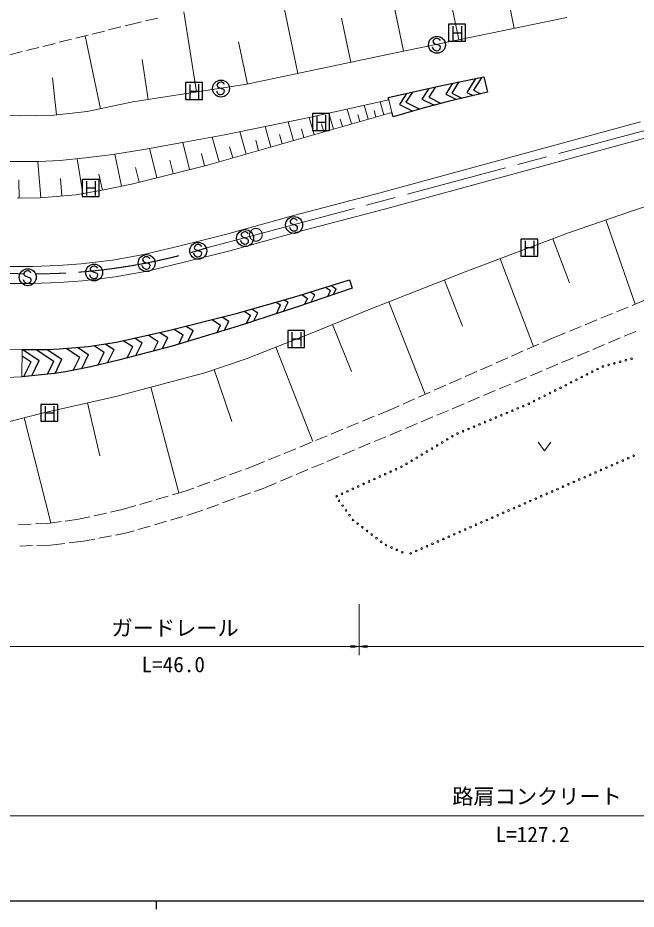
# Model space of a CAD drawing. Units: millimetres, scale not verified. Extents: x 40000 to 680000, y 20000 to 380000.
# Drawn here: x 151668 to 224607, y 204000 to 309206 of the extents above; entities that cross this region are included whole.
import ezdxf
from ezdxf.enums import TextEntityAlignment as Align

# ---------------------------------------------------------------- set-up
doc = ezdxf.new("R2010")
doc.units = ezdxf.units.MM
doc.header["$LTSCALE"] = 1000
doc.linetypes.add('CHAIN', pattern=[18.5, 12, -1.5, 3.5, -1.5])
for name, color, linetype, lineweight in [('M-BMK', 2, 'CHAIN', 13), ('M-STR-HTXT', 7, 'Continuous', 13), ('M-STR-STRC', 7, 'Continuous', 25), ('M-TTL-BAND', 7, 'Continuous', 25), ('M-WORK', 1, 'Continuous', 13)]:
    doc.layers.add(name, color=color, linetype=linetype, lineweight=lineweight)
doc.styles.add('ＭＳ ゴシック', font='')
doc.styles.get('ＭＳ ゴシック').set_extended_font_data('MS Gothic')

# ---------------------------------------------------------------- blocks, each defined once
blk = doc.blocks.new('open_arrow')
at = {"color": 0, "linetype": 'Continuous', "lineweight": -2}
blk.add_lwpolyline([(7.5, 1.25), (0, 0), (7.5, -1.25)], dxfattribs=at)

msp = doc.modelspace()

# ---------------------------------------------------------------- linework, layer by layer
at = {"layer": 'M-BMK'}
for q in [(237909, 299194), (173797, 282001)]:
    msp.add_line((179747, 283597), q, dxfattribs=at)
msp.add_circle((179747, 283597), 750, dxfattribs=at)
msp.add_arc((153557, 348489), 69500, 213.34864, 286.93078, dxfattribs=at)
at = {"layer": 'M-STR-HTXT'}
for p, q in [((191921, 240000), (191921, 234000)), ((148106, 235000), (191921, 235000)), ((191921, 235000), (276647, 235000)), ((148106, 215000), (276647, 215000))]:
    msp.add_line(p, q, dxfattribs=at)
at = {"layer": 'M-STR-STRC'}
for p, q in [((204488, 308443), (202488, 308443)), ((202488, 308443), (202488, 306443)), ((204488, 306443), (204488, 308443)), ((203029, 306528), (203029, 308228)), ((203029, 307443), (204020, 307443)), ((204020, 308239), (204020, 306534)), ((200655, 306518), (200639, 306404)), ((200639, 306404), (200725, 306222)), ((200783, 306656), (200655, 306518)), ((200725, 306222), (200875, 306148)), ((200915, 306749), (200783, 306656)), ((201080, 306783), (200915, 306749)), ((201196, 306766), (201080, 306783)), ((201341, 306694), (201196, 306766)), ((201450, 306619), (201341, 306694)), ((201485, 306508), (201450, 306619)), ((202488, 306443), (204488, 306443)), ((200641, 305629), (200602, 305739)), ((200725, 305452), (200641, 305629)), ((200829, 305378), (200725, 305452)), ((200975, 305303), (200829, 305378)), ((200875, 306148), (201408, 305960)), ((201095, 305286), (200975, 305303)), ((201263, 305315), (201095, 305286)), ((201387, 305411), (201263, 305315)), ((201458, 305560), (201387, 305411)), ((201408, 305960), (201488, 305787)), ((201488, 305787), (201458, 305560)), ((201693, 301230), (206622, 302236)), ((205669, 302041), (204633, 300406)), ((206383, 302187), (205410, 300652)), ((206622, 302236), (207060, 300436)), ((173464, 301568), (171464, 301568)), ((171464, 301568), (171464, 299568)), ((172005, 299653), (172005, 301352)), ((172996, 301363), (172996, 299658)), ((173464, 299568), (173464, 301568)), ((175176, 301347), (175160, 301233)), ((175160, 301233), (175245, 301051)), ((175304, 301486), (175176, 301347)), ((175245, 301051), (175396, 300978)), ((175435, 301578), (175304, 301486)), ((175396, 300978), (175929, 300789)), ((175601, 301612), (175435, 301578)), ((175717, 301596), (175601, 301612)), ((175861, 301523), (175717, 301596)), ((175971, 301449), (175861, 301523)), ((176006, 301337), (175971, 301449)), ((195346, 299799), (201693, 301230)), ((200949, 301063), (200166, 299828)), ((202959, 301489), (202137, 300191)), ((203693, 301638), (202852, 300312)), ((172005, 300568), (172996, 300568)), ((175162, 300459), (175123, 300569)), ((175246, 300281), (175162, 300459)), ((175350, 300207), (175246, 300281)), ((175496, 300132), (175350, 300207)), ((175616, 300115), (175496, 300132)), ((175784, 300144), (175616, 300115)), ((175908, 300240), (175784, 300144)), ((175979, 300389), (175908, 300240)), ((175929, 300789), (176009, 300617)), ((176009, 300617), (175979, 300389)), ((197518, 300289), (196680, 298968)), ((198212, 300445), (197448, 299241)), ((200155, 300884), (199337, 299593)), ((202137, 300191), (203396, 299561)), ((207060, 300436), (202439, 299333)), ((202852, 300312), (204043, 299716)), ((204633, 300406), (205377, 300034)), ((205410, 300652), (206235, 300239)), ((171464, 299568), (173464, 299568)), ((195415, 299527), (195346, 299799)), ((196680, 298968), (198254, 298181)), ((197448, 299241), (199090, 298420)), ((199337, 299593), (200763, 298880)), ((202439, 299333), (199617, 298571)), ((200166, 299828), (201607, 299108)), ((188420, 297905), (186420, 297905)), ((186420, 297905), (186420, 295905)), ((188420, 295905), (188420, 297905)), ((195925, 297514), (195791, 298041)), ((199617, 298571), (195925, 297514)), ((186960, 295990), (186960, 297689)), ((186960, 296905), (187951, 296905)), ((187951, 297700), (187951, 295995)), ((186420, 295905), (188420, 295905)), ((161261, 290137), (159261, 290137)), ((159261, 290137), (159261, 288137)), ((159801, 288221), (159801, 289921)), ((160792, 289932), (160792, 288227)), ((161261, 288137), (161261, 290137)), ((159801, 289137), (160792, 289137)), ((159261, 288137), (161261, 288137)), ((183800, 285242), (183784, 285128)), ((183784, 285128), (183869, 284946)), ((183928, 285380), (183800, 285242)), ((184059, 285473), (183928, 285380)), ((184225, 285507), (184059, 285473)), ((184341, 285490), (184225, 285507)), ((184485, 285418), (184341, 285490)), ((184595, 285343), (184485, 285418)), ((184630, 285232), (184595, 285343)), ((183786, 284353), (183747, 284463)), ((183870, 284176), (183786, 284353)), ((183869, 284946), (184020, 284872)), ((183973, 284102), (183870, 284176)), ((184120, 284027), (183973, 284102)), ((184020, 284872), (184553, 284684)), ((184532, 284135), (184407, 284039)), ((184603, 284284), (184532, 284135)), ((184553, 284684), (184633, 284511)), ((184633, 284511), (184603, 284284)), ((178020, 283692), (178004, 283578)), ((178004, 283578), (178090, 283396)), ((178149, 283830), (178020, 283692)), ((178090, 283396), (178241, 283322)), ((178280, 283923), (178149, 283830)), ((178241, 283322), (178773, 283134)), ((178446, 283957), (178280, 283923)), ((178562, 283940), (178446, 283957)), ((178706, 283868), (178562, 283940)), ((178816, 283793), (178706, 283868)), ((178773, 283134), (178853, 282961)), ((178850, 283682), (178816, 283793)), ((184240, 284010), (184120, 284027)), ((184407, 284039), (184240, 284010)), ((213006, 283088), (211006, 283088)), ((211006, 283088), (211006, 281088)), ((213006, 281088), (213006, 283088)), ((172494, 282189), (172478, 282076)), ((172478, 282076), (172563, 281893)), ((172622, 282328), (172494, 282189)), ((172753, 282421), (172622, 282328)), ((172919, 282454), (172753, 282421)), ((173035, 282438), (172919, 282454)), ((173179, 282365), (173035, 282438)), ((173289, 282291), (173179, 282365)), ((173323, 282179), (173289, 282291)), ((178007, 282803), (177967, 282913)), ((178091, 282626), (178007, 282803)), ((178194, 282552), (178091, 282626)), ((178340, 282477), (178194, 282552)), ((178460, 282460), (178340, 282477)), ((178628, 282489), (178460, 282460)), ((178753, 282585), (178628, 282489)), ((178823, 282734), (178753, 282585)), ((178853, 282961), (178823, 282734)), ((211546, 281173), (211546, 282873)), ((211546, 282088), (212538, 282088)), ((212538, 282884), (212538, 281179)), ((166665, 280979), (166534, 280887)), ((166831, 281013), (166665, 280979)), ((166947, 280997), (166831, 281013)), ((167091, 280924), (166947, 280997)), ((167201, 280850), (167091, 280924)), ((172480, 281301), (172441, 281411)), ((172564, 281123), (172480, 281301)), ((172563, 281893), (172714, 281820)), ((172667, 281050), (172564, 281123)), ((172813, 280975), (172667, 281050)), ((172714, 281820), (173246, 281631)), ((172934, 280958), (172813, 280975)), ((173101, 280986), (172934, 280958)), ((173226, 281082), (173101, 280986)), ((173297, 281231), (173226, 281082)), ((173246, 281631), (173327, 281459)), ((173327, 281459), (173297, 281231)), ((211006, 281088), (213006, 281088)), ((160476, 279867), (160345, 279774)), ((160642, 279900), (160476, 279867)), ((160758, 279884), (160642, 279900)), ((160902, 279812), (160758, 279884)), ((166392, 279860), (166353, 279969)), ((166406, 280748), (166390, 280634)), ((166390, 280634), (166475, 280452)), ((166476, 279682), (166392, 279860)), ((166534, 280887), (166406, 280748)), ((166475, 280452), (166626, 280379)), ((166626, 280379), (167158, 280190)), ((167158, 280190), (167239, 280018)), ((167235, 280738), (167201, 280850)), ((167239, 280018), (167209, 279790)), ((152380, 279076), (152364, 278962)), ((152364, 278962), (152450, 278780)), ((152509, 279215), (152380, 279076)), ((152640, 279308), (152509, 279215)), ((152806, 279341), (152640, 279308)), ((152922, 279325), (152806, 279341)), ((153066, 279252), (152922, 279325)), ((153176, 279178), (153066, 279252)), ((153210, 279066), (153176, 279178)), ((160203, 278747), (160164, 278857)), ((160217, 279635), (160201, 279522)), ((160201, 279522), (160286, 279340)), ((160345, 279774), (160217, 279635)), ((160286, 279340), (160437, 279266)), ((160437, 279266), (160970, 279078)), ((161012, 279737), (160902, 279812)), ((160970, 279078), (161050, 278905)), ((161047, 279626), (161012, 279737)), ((161050, 278905), (161020, 278678)), ((166579, 279608), (166476, 279682)), ((166725, 279533), (166579, 279608)), ((166846, 279516), (166725, 279533)), ((167013, 279545), (166846, 279516)), ((167138, 279641), (167013, 279545)), ((167209, 279790), (167138, 279641)), ((152367, 278188), (152328, 278298)), ((152451, 278010), (152367, 278188)), ((152450, 278780), (152601, 278707)), ((152554, 277936), (152451, 278010)), ((152700, 277861), (152554, 277936)), ((152601, 278707), (153133, 278518)), ((152820, 277844), (152700, 277861)), ((152988, 277873), (152820, 277844)), ((153113, 277969), (152988, 277873)), ((153184, 278118), (153113, 277969)), ((153133, 278518), (153213, 278346)), ((153213, 278346), (153184, 278118)), ((160287, 278569), (160203, 278747)), ((160390, 278496), (160287, 278569)), ((160537, 278421), (160390, 278496)), ((160657, 278404), (160537, 278421)), ((160824, 278433), (160657, 278404)), ((160949, 278529), (160824, 278433)), ((161020, 278678), (160949, 278529)), ((184358, 276285), (190790, 278285)), ((190790, 278285), (191093, 277312)), ((191093, 277312), (184660, 275095)), ((186182, 276852), (186692, 276521)), ((187947, 277401), (188561, 277003)), ((188233, 276326), (188561, 277003)), ((188640, 277616), (189234, 277231)), ((188908, 276559), (189234, 277231)), ((177409, 274312), (184358, 276285)), ((182140, 275655), (182669, 275312)), ((183099, 275927), (183542, 275640)), ((185159, 276534), (185855, 276083)), ((185519, 275391), (185855, 276083)), ((186269, 275650), (186692, 276521)), ((184660, 275095), (177677, 272825)), ((179289, 274845), (179986, 274393)), ((182172, 274286), (182669, 275312)), ((183018, 274562), (183542, 275640)), ((169423, 272301), (177409, 274312)), ((174579, 273599), (175592, 272943)), ((175767, 273898), (176559, 273386)), ((178361, 274582), (179107, 274099)), ((178642, 273139), (179107, 274099)), ((179516, 273423), (179986, 274393)), ((177677, 272825), (169882, 270468)), ((171513, 272827), (172332, 272296)), ((175166, 272066), (175592, 272943)), ((176048, 272333), (176559, 273386)), ((163302, 270936), (169423, 272301)), ((167049, 271772), (168229, 271007)), ((168408, 272075), (169348, 271465)), ((168717, 270164), (169348, 271465)), ((170111, 272474), (171186, 271778)), ((170665, 270705), (171186, 271778)), ((171714, 271022), (172332, 272296)), ((185502, 272306), (183502, 272306)), ((183502, 272306), (183502, 270306)), ((184042, 270391), (184042, 272091)), ((185034, 272102), (185034, 270397)), ((185502, 270306), (185502, 272306)), ((156600, 270136), (159983, 270417)), ((159983, 270417), (163302, 270936)), ((160684, 270527), (161870, 269759)), ((161978, 270729), (163013, 270058)), ((169882, 270468), (163558, 268814)), ((164110, 271116), (165214, 270401)), ((164573, 269080), (165214, 270401)), ((165460, 271417), (166323, 270858)), ((165589, 269346), (166323, 270858)), ((167690, 269895), (168229, 271007)), ((184042, 271306), (185034, 271306)), ((152172, 270044), (155108, 270050)), ((152245, 270045), (154199, 268778)), ((153823, 270047), (155928, 268683)), ((155108, 270050), (156600, 270136)), ((155108, 270050), (156870, 268908)), ((157386, 270201), (158974, 269172)), ((158729, 270313), (160021, 269475)), ((159208, 267799), (160021, 269475)), ((161125, 268224), (161870, 269759)), ((162257, 268499), (163013, 270058)), ((183502, 270306), (185502, 270306)), ((152161, 269322), (153243, 268621)), ((152389, 266861), (153243, 268621)), ((153314, 266955), (154199, 268778)), ((155181, 267144), (155928, 268683)), ((156059, 267236), (156870, 268908)), ((158208, 267594), (158974, 269172)), ((163558, 268814), (160282, 268020)), ((155979, 267225), (152123, 266834)), ((157282, 267404), (155979, 267225)), ((160282, 268020), (157282, 267404)), ((156389, 263584), (154389, 263584)), ((154389, 263584), (154389, 261584)), ((154929, 261669), (154929, 263369)), ((155920, 263379), (155920, 261675)), ((156389, 261584), (156389, 263584)), ((154929, 262584), (155920, 262584)), ((154389, 261584), (156389, 261584))]:
    msp.add_line(p, q, dxfattribs=at)
for centre in [(201112, 306031), (175633, 300861), (184257, 284755), (178478, 283205), (172951, 281703), (166863, 280262), (160674, 279149), (152838, 278590)]:
    msp.add_circle(centre, 1000, dxfattribs=at)
at = {"layer": 'M-TTL-BAND'}
for p, q in [((40000, 205000), (579000, 205000)), ((168000, 205000), (168000, 204000))]:
    msp.add_line(p, q, dxfattribs=at)
at = {"layer": 'M-WORK'}
for p, q in [((210233, 307953), (207995, 318849)), ((197158, 305268), (195026, 315650)), ((184711, 302652), (182618, 312590)), ((203695, 306611), (202576, 312059)), ((172728, 300457), (171259, 309905)), ((164318, 308256), (165462, 308543)), ((165462, 308543), (166248, 308728)), ((166735, 308842), (168195, 309185)), ((190934, 303963), (189842, 309149)), ((196008, 305032), (216441, 309228)), ((160437, 307285), (161892, 307649)), ((162377, 307771), (163833, 308135)), ((154617, 305828), (156072, 306192)), ((156557, 306314), (158012, 306678)), ((158497, 306799), (159952, 307164)), ((161430, 298482), (159602, 307076)), ((178749, 301396), (177702, 306365)), ((150737, 304857), (152192, 305221)), ((152677, 305342), (154132, 305707)), ((167060, 299575), (166325, 304299)), ((178690, 301384), (196008, 305032)), ((156213, 297768), (155757, 302137)), ((165238, 299292), (178690, 301384)), ((159863, 298148), (165238, 299292)), ((186023, 297446), (195415, 299527)), ((192990, 297240), (192519, 298885)), ((194830, 297766), (194391, 299300)), ((195415, 299527), (195791, 298041)), ((147603, 297832), (151811, 297638)), ((151811, 297638), (155898, 297735)), ((155898, 297735), (159863, 298148)), ((195791, 298041), (174025, 291814)), ((188898, 296069), (188356, 297963)), ((191016, 296675), (190511, 298440)), ((192003, 296958), (191767, 297780)), ((193910, 297503), (193690, 298270)), ((175855, 295370), (186023, 297446)), ((184189, 294722), (183554, 296942)), ((186626, 295420), (186045, 297450)), ((187762, 295745), (187491, 296691)), ((189957, 296372), (189704, 297255)), ((194413, 288551), (225102, 296941)), ((178616, 293128), (177857, 295779)), ((181526, 293960), (180832, 296386)), ((185408, 295071), (185117, 296086)), ((171072, 294478), (175855, 295370)), ((175435, 292218), (174600, 295136)), ((180071, 293544), (179724, 294757)), ((182858, 294341), (182540, 295451)), ((194931, 286620), (225623, 295010)), ((162866, 293083), (166515, 293683)), ((166515, 293683), (171072, 294478)), ((168077, 290338), (167216, 293806)), ((171913, 291290), (171120, 294487)), ((177025, 292673), (176646, 293998)), ((156607, 292386), (159655, 292662)), ((159354, 288471), (158655, 292571)), ((159655, 292662), (162866, 293083)), ((163907, 289343), (163103, 293122)), ((173681, 291729), (173315, 293202)), ((150704, 292256), (154126, 292256)), ((154390, 287968), (154018, 292256)), ((154126, 292256), (156607, 292386)), ((174025, 291814), (165062, 289589)), ((165996, 289821), (165566, 291555)), ((169995, 290814), (169598, 292412)), ((161639, 288861), (161237, 290750)), ((151808, 287915), (151769, 290066)), ((156876, 288184), (156697, 290256)), ((165062, 289589), (161632, 288859)), ((158494, 288324), (154286, 287959)), ((161632, 288859), (158494, 288324)), ((184343, 285900), (194413, 288551)), ((224046, 286382), (230309, 288474)), ((154286, 287959), (151578, 287910)), ((184864, 283969), (194931, 286620)), ((216639, 283828), (224046, 286382)), ((176170, 283638), (184343, 285900)), ((221047, 285348), (224477, 275401)), ((170989, 282349), (176170, 283638)), ((176678, 281703), (184864, 283969)), ((204429, 279207), (216639, 283828)), ((214784, 283126), (216744, 277946)), ((166513, 281279), (170989, 282349)), ((162840, 280622), (166513, 281279)), ((171463, 280406), (176678, 281703)), ((150338, 279868), (153378, 279843)), ((153378, 279843), (156443, 279965)), ((156443, 279965), (159119, 280160)), ((159119, 280160), (162840, 280622)), ((166922, 279320), (171463, 280406)), ((208568, 280773), (212489, 270413)), ((163140, 278644), (166922, 279320)), ((193020, 274755), (204429, 279207)), ((150266, 277868), (153410, 277843)), ((153410, 277843), (156555, 277968)), ((156555, 277968), (159315, 278169)), ((159315, 278169), (163140, 278644)), ((201996, 278257), (204127, 272794)), ((195440, 275699), (199703, 264773)), ((225522, 275830), (224134, 275260)), ((186502, 272080), (193020, 274755)), ((223672, 275070), (222284, 274501)), ((219971, 273552), (218583, 272983)), ((221822, 274311), (220434, 273742)), ((188770, 273011), (191045, 267467)), ((218121, 272793), (216733, 272224)), ((178596, 268966), (186502, 272080)), ((216271, 272034), (214724, 271400)), ((223190, 271617), (224573, 272199)), ((213116, 270690), (211743, 270085)), ((214724, 271400), (213573, 270892)), ((219504, 270063), (220887, 270646)), ((221347, 270840), (222730, 271422)), ((152172, 270044), (147526, 270142)), ((152123, 266834), (152172, 270044)), ((182092, 270343), (186484, 259191)), ((211286, 269883), (209914, 269277)), ((217662, 269286), (219044, 269869)), ((173731, 267312), (178596, 268966)), ((209456, 269075), (208084, 268470)), ((213976, 267732), (215358, 268315)), ((215819, 268509), (217201, 269092)), ((163223, 264515), (173731, 267312)), ((174815, 267681), (176894, 261566)), ((205796, 267461), (204424, 266855)), ((207626, 268268), (206254, 267663)), ((212133, 266955), (213515, 267538)), ((145215, 266493), (152123, 266834)), ((203967, 266654), (202594, 266048)), ((210290, 266178), (211672, 266761)), ((167348, 265613), (170671, 253130)), ((202137, 265846), (200764, 265241)), ((206604, 264625), (207986, 265207)), ((208447, 265402), (209829, 265984)), ((154394, 262496), (163223, 264515)), ((198477, 264232), (197105, 263626)), ((200307, 265039), (198935, 264434)), ((204761, 263848), (206143, 264431)), ((159896, 263754), (161323, 257514)), ((196647, 263424), (195496, 262917)), ((202918, 263071), (204300, 263654)), ((148106, 260897), (154394, 262496)), ((152419, 261994), (155575, 249586)), ((193700, 262174), (192314, 261601)), ((195496, 262917), (194162, 262365)), ((199232, 261517), (200614, 262100)), ((201075, 262294), (202457, 262877)), ((191852, 261410), (190466, 260837)), ((197389, 260740), (198771, 261323)), ((188155, 259882), (186769, 259309)), ((190003, 260646), (188617, 260073)), ((195546, 259963), (196928, 260546)), ((186307, 259118), (184921, 258545)), ((191860, 258410), (193242, 258992)), ((193703, 259187), (195085, 259769)), ((213029, 259115), (213779, 258115)), ((213779, 258115), (214529, 259115)), ((184459, 258354), (183072, 257781)), ((190017, 257633), (191399, 258215)), ((180762, 256826), (179428, 256274)), ((182610, 257590), (181224, 257017)), ((188174, 256856), (189557, 257439)), ((178058, 255772), (176649, 255257)), ((179428, 256274), (178527, 255944)), ((184488, 255302), (185871, 255885)), ((186331, 256079), (187714, 256662)), ((176180, 255085), (174771, 254569)), ((182645, 254525), (184028, 255108)), ((172423, 253709), (171523, 253380)), ((174302, 254397), (172893, 253881)), ((179591, 253301), (180620, 253671)), ((180620, 253671), (182185, 254331)), ((169420, 252764), (167980, 252343)), ((171523, 253380), (169900, 252905)), ((177709, 252623), (179121, 253132)), ((165581, 251641), (163958, 251166)), ((167500, 252203), (166061, 251781)), ((173946, 251268), (175357, 251776)), ((175828, 251946), (177239, 252454)), ((162124, 250757), (160660, 250431)), ((163958, 251166), (162612, 250866)), ((171614, 250485), (172447, 250728)), ((172447, 250728), (173476, 251099)), ((153255, 249458), (151757, 249397)), ((155201, 249536), (153755, 249478)), ((156765, 249746), (155201, 249536)), ((158825, 250023), (157261, 249813)), ((160172, 250323), (158825, 250023)), ((167774, 249362), (169214, 249783)), ((169694, 249924), (171134, 250344)), ((163202, 248157), (164542, 248417)), ((164542, 248417), (165375, 248661)), ((165855, 248801), (167294, 249222)), ((157712, 247229), (159409, 247420)), ((159409, 247420), (160748, 247680)), ((161239, 247776), (162712, 248062)), ((151915, 246860), (153414, 246911)), ((153913, 246928), (155517, 246982)), ((155517, 246982), (157215, 247173))]:
    msp.add_line(p, q, dxfattribs=at)
for centre in [(221363, 268243), (222039, 268426), (222714, 268608), (223390, 268791), (224066, 268974), (218808, 267125), (219433, 267441), (220057, 267757), (220687, 268060), (216935, 266176), (217559, 266492), (218184, 266808), (215061, 265227), (215686, 265544), (216310, 265860), (213188, 264279), (213812, 264595), (214437, 264911), (210646, 263109), (211292, 263379), (211938, 263649), (212563, 263963), (208062, 262030), (208708, 262300), (209354, 262570), (210000, 262839), (205479, 260951), (206125, 261221), (206770, 261490), (207416, 261760), (202925, 259811), (203541, 260141), (204187, 260411), (204833, 260681), (201125, 258731), (201725, 259091), (202325, 259451), (199924, 258011), (200524, 258371), (198123, 256930), (198724, 257290), (199324, 257651), (222382, 256674), (223023, 256954), (223664, 257235), (224306, 257516), (195643, 255641), (196280, 255932), (196916, 256222), (197523, 256570), (220459, 255831), (221100, 256112), (221741, 256393), (193732, 254769), (194369, 255060), (195006, 255350), (217894, 254707), (218535, 254988), (219176, 255269), (219817, 255550), (191185, 253606), (191822, 253897), (192459, 254187), (193096, 254478), (215329, 253584), (215970, 253865), (216612, 254146), (217253, 254427), (189275, 252734), (189912, 253025), (190549, 253315), (212764, 252460), (213406, 252741), (214047, 253022), (214688, 253303), (189559, 252200), (189970, 251633), (210841, 251618), (211482, 251899), (212123, 252179), (190380, 251066), (190791, 250499), (208276, 250494), (208917, 250775), (209559, 251056), (210200, 251337), (191201, 249932), (191753, 249502), (205712, 249371), (206353, 249652), (206994, 249932), (207635, 250213), (192306, 249073), (192860, 248644), (193413, 248216), (203147, 248247), (203788, 248528), (204429, 248809), (205070, 249090), (193967, 247787), (194520, 247359), (201223, 247404), (201864, 247685), (202506, 247966), (195097, 246969), (195737, 246686), (196377, 246403), (197017, 246120), (198659, 246281), (199300, 246562), (199941, 246843), (200582, 247124), (198017, 246000)]:
    msp.add_circle(centre, 100, dxfattribs=at)

# ---------------------------------------------------------------- block references
at = {"layer": 'M-STR-HTXT', "xscale": 133, "yscale": 133, "rotation": 180}
msp.add_blockref('open_arrow', (191921, 235000), dxfattribs=at)
at = {"layer": 'M-STR-HTXT', "xscale": 133, "yscale": 133}
msp.add_blockref('open_arrow', (191921, 235000), dxfattribs=at)

# ---------------------------------------------------------------- texts
at = {"layer": 'M-STR-HTXT', "style": 'ＭＳ ゴシック'}
for s, p in [('ガードレール', (170221, 237190)), ('路肩コンクリート', (212914, 217311))]:
    msp.add_text(s, height=1833, dxfattribs=at).set_placement(p, align=Align.MIDDLE_CENTER)
for s, p in [('L=46.0', (170000, 231414)), ('L=127.2', (212389, 211359))]:
    msp.add_text(s, height=1833, dxfattribs=at).set_placement(p, align=Align.BOTTOM_CENTER)

doc.saveas('drawing.dxf')
